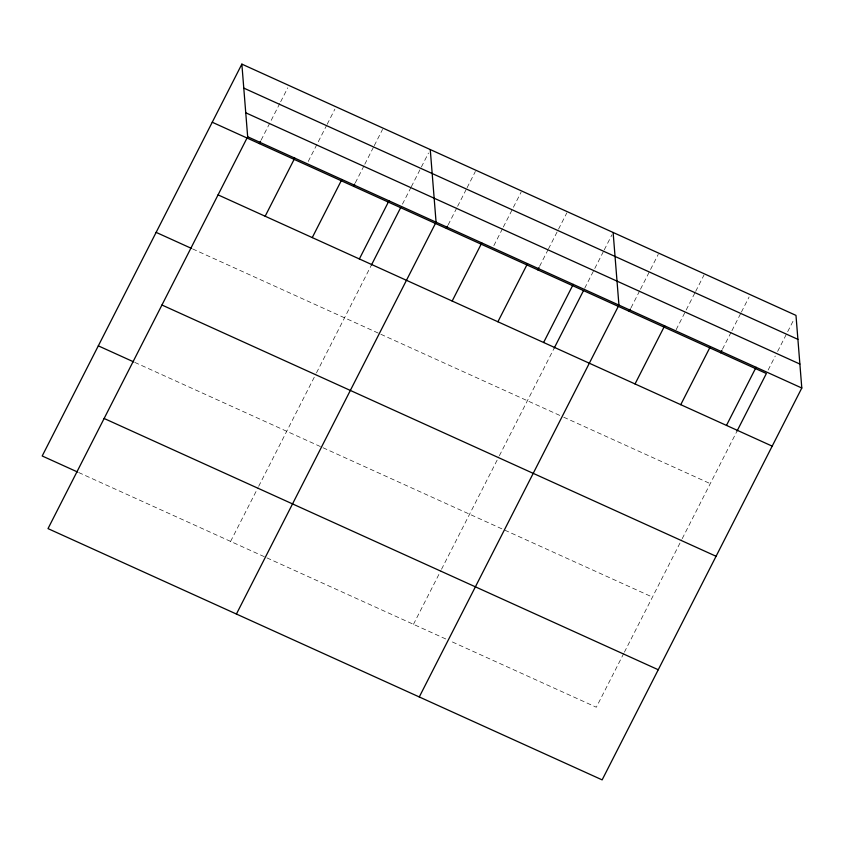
<?xml version="1.0" encoding="UTF-8"?>
<svg xmlns="http://www.w3.org/2000/svg" width="844" height="844" viewBox="0 0 844 844"><rect width="100%" height="100%" fill="white"/><g stroke="black" fill="none" stroke-linecap="round" stroke-linejoin="round"><path stroke-width="0.63" stroke-dasharray="4.22 3.17" d="M261.123 140.115L280.071 102.915M280.672 101.755L287.772 87.808M308.229 161.478L326.586 125.439M327.177 124.279L334.878 109.161M355.324 182.832L364.207 165.392M364.798 164.232L373.681 146.793M374.282 145.632L382.575 129.364M230.602 541.405L258.064 487.515M258.665 486.344L315.92 373.966M316.5 372.826L371.402 265.09M402.43 204.185L410.722 187.917M411.313 186.756L428.488 153.038M448.143 224.915L457.026 207.487M457.617 206.316L466.5 188.887M467.091 187.716L475.383 171.448M493.856 245.646L502.739 228.207M503.33 227.047L512.814 208.447M513.405 207.286L521.107 192.179M539.569 266.377L547.861 250.098M548.452 248.938L557.937 230.338M558.528 229.178L566.82 212.91M413.465 624.328L440.927 570.428M441.528 569.257L498.783 456.889M499.363 455.739L554.255 348.002M584.692 288.268L594.176 269.669M594.767 268.508L603.65 251.069M604.241 249.908L611.942 234.801M631.006 307.838L639.889 290.399M640.48 289.239L658.246 254.36M676.128 329.73L685.602 311.13M686.193 309.97L695.076 292.53M695.678 291.37L703.97 275.091M722.432 349.289L731.315 331.861M731.917 330.69L740.8 313.261M741.391 312.09L749.092 296.982M623.79 653.351L596.328 707.24L449.799 640.796M624.391 652.18L681.646 539.801M682.226 538.651L737.118 430.915M768.145 370.02L775.256 356.073M777.63 351.421L794.215 318.874M192.632 248.927L379.694 333.749M380.876 334.287L562.558 416.672M563.739 417.2L710.258 483.644M134.818 362.403L321.88 447.225M323.052 447.753L652.444 597.109M78.703 472.534L265.765 557.356M266.947 557.884L448.628 640.269"/><path stroke-width="1.27" d="M241.859 64.123L247.672 136.76L48.013 528.608L602.141 779.877L801.8 388.018L795.987 315.392L241.859 64.123L42.2 455.982L77.521 471.996M259.351 143.607L260.532 141.275M265.153 216.243L294.767 158.113M312.259 237.597L341.873 179.477M353.552 186.324L354.733 183.992M359.365 258.95L388.978 200.83M371.402 265.09L400.647 207.677M236.415 614.042L436.074 222.183L430.261 149.557M446.36 228.407L447.552 226.076M452.173 301.034L481.787 242.914M497.897 321.764L527.511 263.644M537.797 269.869L538.978 267.537M543.61 342.495L573.224 284.375M554.255 348.002L583.51 290.589M419.278 696.954L618.937 305.106L613.124 232.469M629.223 311.32L630.415 308.999M635.036 383.957L664.65 325.837M680.749 404.687L710.374 346.567M720.66 352.781L721.842 350.45M726.473 425.418L756.087 367.288M737.118 430.915L766.373 373.512L212.245 122.243M243.779 88.093L797.907 339.351M245.752 112.79L799.88 364.049M247.672 136.76L801.8 388.018M218.058 194.88L772.186 446.138M156.129 232.374L191.451 248.4M161.942 305.011L716.071 556.27M98.315 345.85L133.637 361.865M104.129 418.476L658.257 669.746"/></g></svg>
